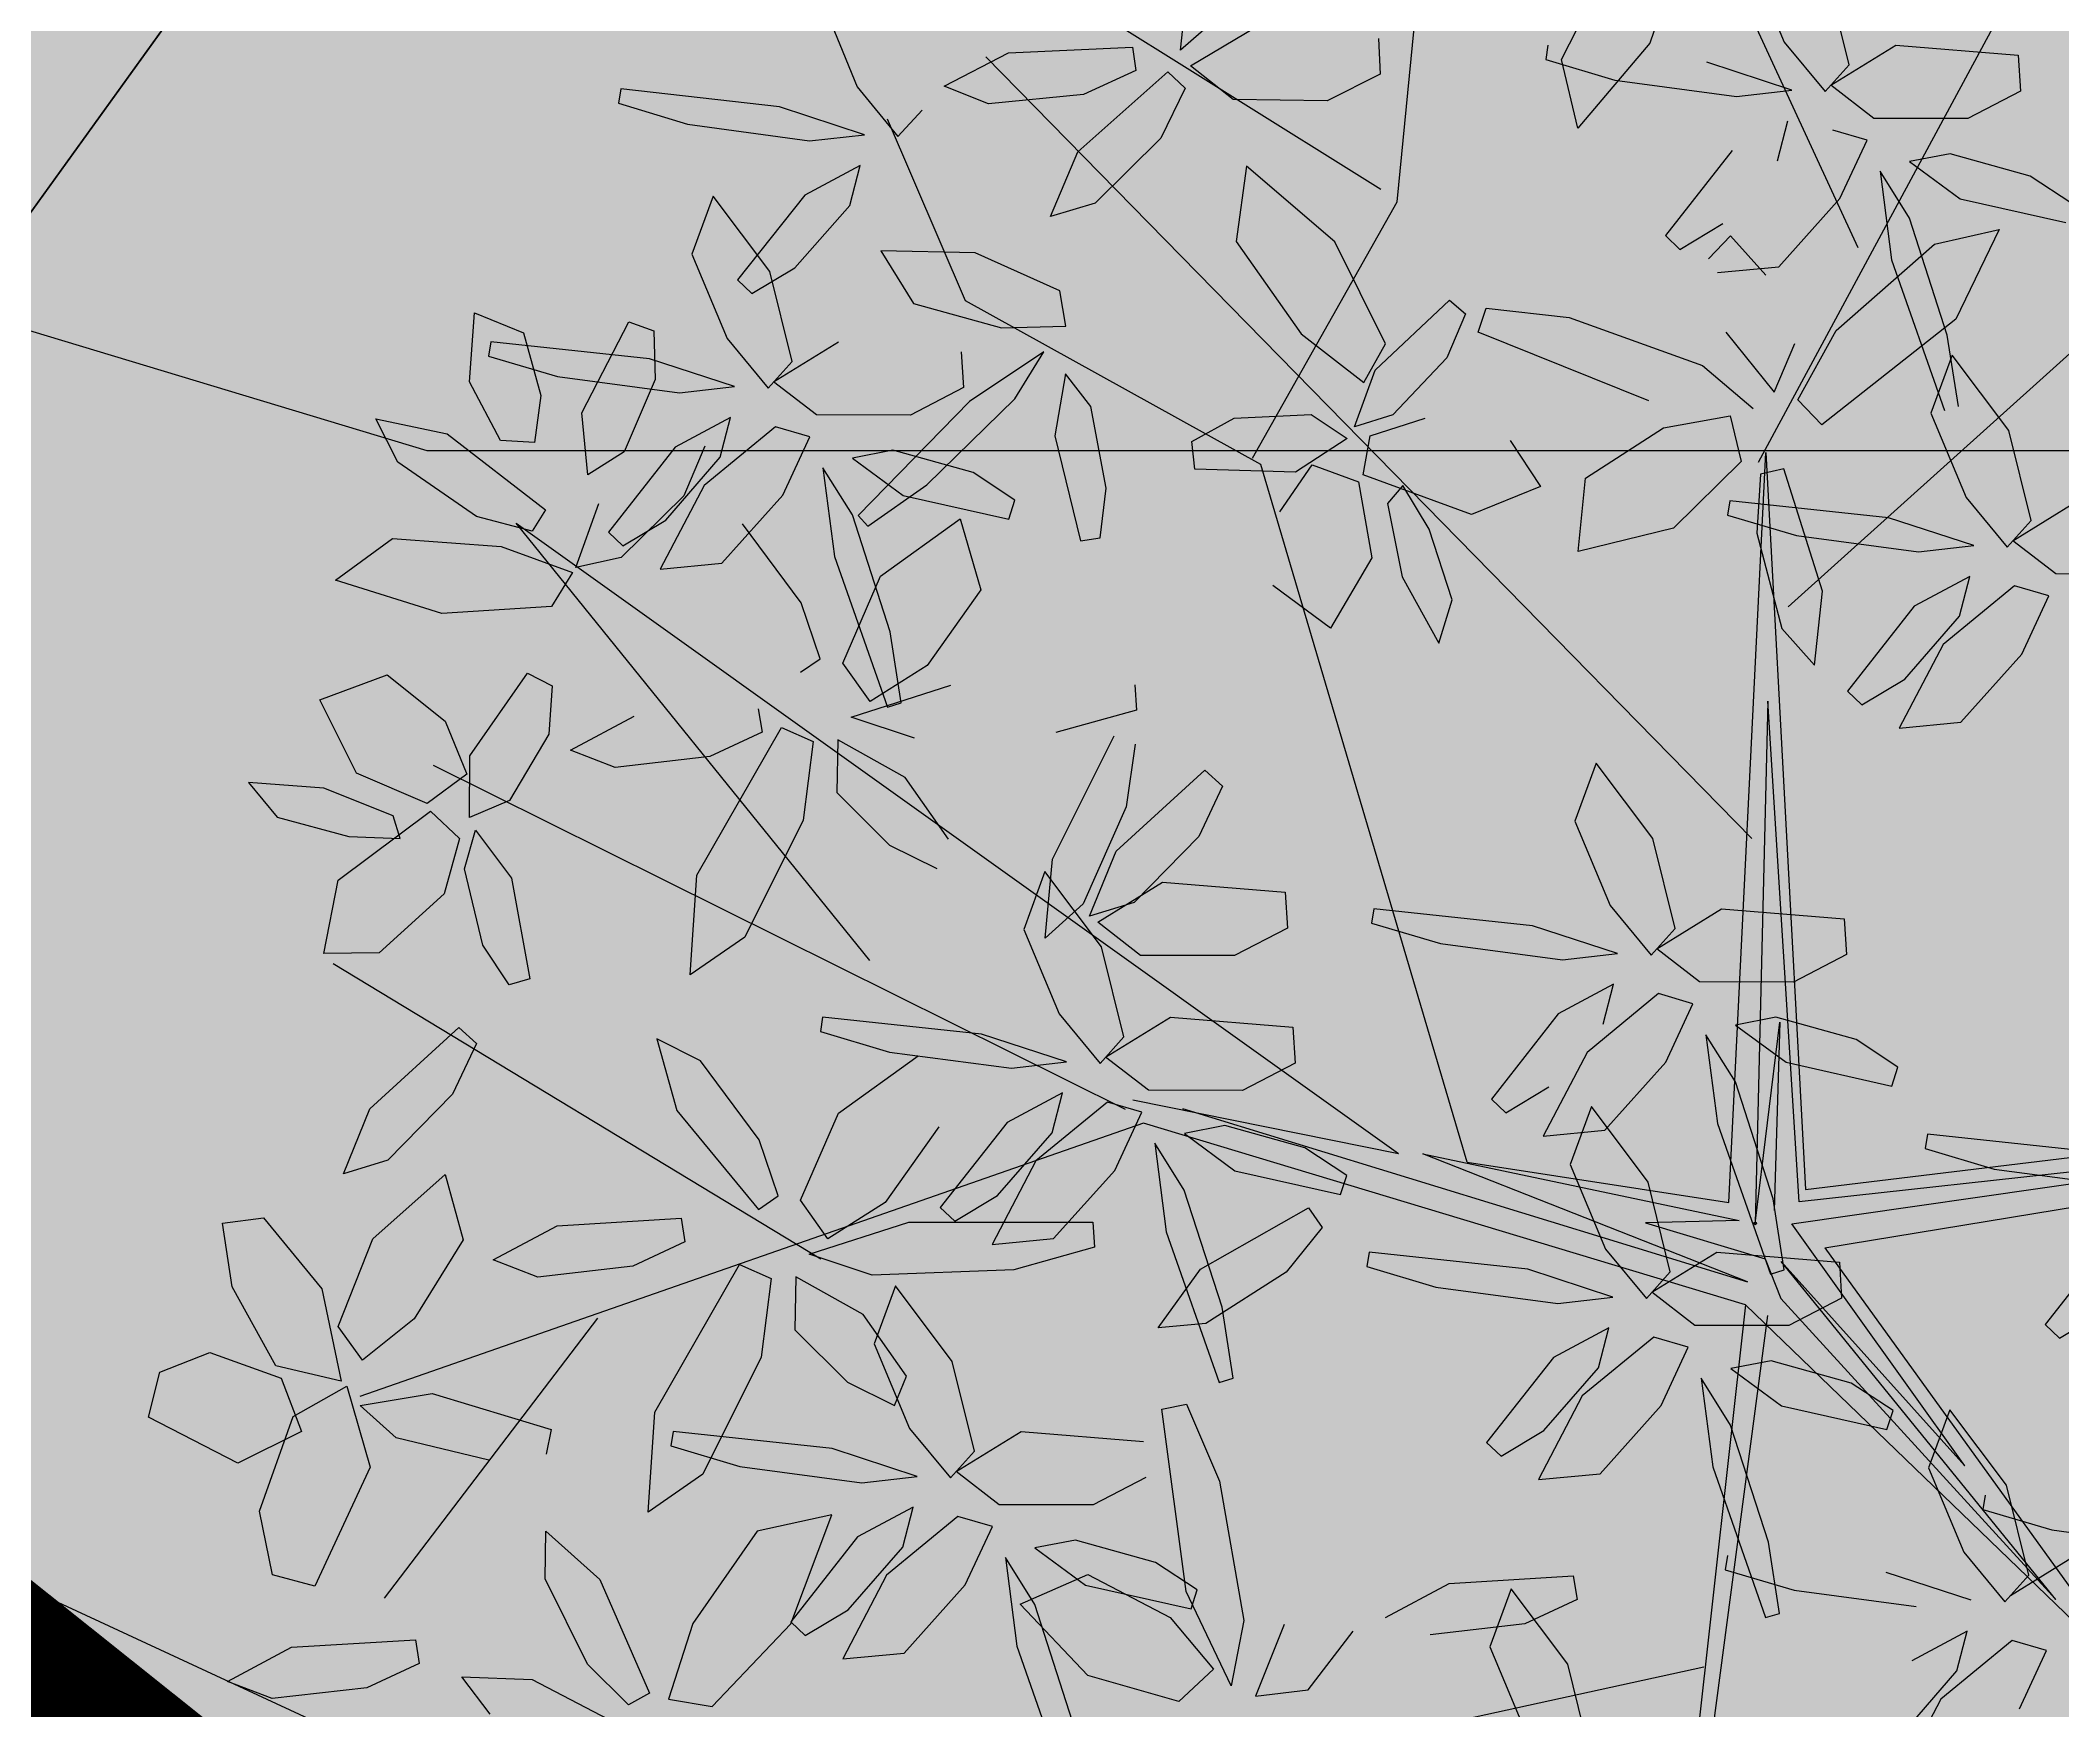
# Model space of a CAD drawing. Header units: inches. Extents: x 218980 to 233865, y 587194 to 599270.
# Drawn here: x 219029.03 to 219035.22, y 587366.59 to 587371.7 of the extents above; entities that cross this region are included whole.
import ezdxf

# ---------------------------------------------------------------- set-up
doc = ezdxf.new("R2010")
doc.units = ezdxf.units.IN
doc.header["$MEASUREMENT"] = 0
doc.linetypes.add('01', pattern=[0])
doc.layers.get('0').update_dxf_attribs({"lineweight": 0})
for name, color, linetype, lineweight in [('Major Contour', 250, 'Continuous', 0), ('Minor Contour', 250, 'Continuous', 0), ('Planning Boundary', 222, '01', 0), ('Proposed Services', 11, '01', 0), ('Proposed Urban Design', 250, 'Continuous', 0)]:
    doc.layers.add(name, color=color, linetype=linetype, lineweight=lineweight)
doc.layers.add('Open Space Within Settlement Active', color=7, linetype='01', lineweight=0, true_color=0xb1d336)
doc.layers.add('Open Space Within Settlement Passive', color=7, linetype='01', lineweight=0, true_color=0xcbe279)
doc.styles.get("Standard").update_dxf_attribs({"font": 'arial.ttf'})

# ---------------------------------------------------------------- blocks, each defined once
blk = doc.blocks.new('tree2')
at = {"color": 44}
for p, q in [((325197.7896, 3048395.9247), (325197.157, 3048397.2958)), ((325196.3759, 3048396.0655), (325196.4914, 3048397.2412)), ((325197.4844, 3048395.2679), (325198.5214, 3048397.1925)), ((325196.3265, 3048396.1031), (325195.2963, 3048396.7475)), ((325197.5754, 3048394.8242), (325199.687, 3048396.7258)), ((325197.4634, 3048394.1139), (325195.1158, 3048396.5105)), ((325195.0532, 3048395.7627), (325194.8141, 3048396.3192)), ((325195.9332, 3048395.2795), (325196.3759, 3048396.0655)), ((325195.9579, 3048395.2607), (325195.0532, 3048395.7627)), ((325196.5911, 3048393.1216), (325195.9579, 3048395.2607)), ((325197.393, 3048392.9975), (325197.5069, 3048395.2976)), ((325197.5069, 3048395.2976), (325197.6286, 3048393.0376)), ((325193.6755, 3048395.0805), (325196.3806, 3048393.1483)), ((325194.7601, 3048393.7395), (325193.6755, 3048395.0805)), ((325197.5124, 3048394.5345), (325197.4738, 3048392.934)), ((325197.6089, 3048392.9998), (325197.5124, 3048394.5345)), ((325195.5435, 3048393.2831), (325193.4217, 3048394.3377)), ((325194.6093, 3048392.8247), (325193.1144, 3048393.7294)), ((325197.4738, 3048392.934), (325197.5497, 3048393.5508)), ((325197.5497, 3048393.5508), (325197.532, 3048392.9733)), ((325195.566, 3048393.3127), (325196.3806, 3048393.1483)), ((325195.7183, 3048393.2863), (325197.4506, 3048392.7547)), ((325197.6286, 3048393.0376), (325199.5519, 3048393.2718)), ((325195.5982, 3048393.241), (325193.1963, 3048392.4034)), ((325197.4447, 3048392.6847), (325195.5982, 3048393.241)), ((325197.5858, 3048392.9323), (325199.5429, 3048393.2131)), ((325199.5429, 3048393.2131), (325197.6089, 3048392.9998)), ((325196.4555, 3048393.147), (325197.4252, 3048392.9427)), ((325197.4506, 3048392.7547), (325196.4555, 3048393.147)), ((325197.6873, 3048392.8592), (325199.5967, 3048393.1727)), ((325196.5911, 3048393.1216), (325197.393, 3048392.9975)), ((325197.4252, 3048392.9427), (325197.1381, 3048392.9361)), ((325197.1381, 3048392.9361), (325197.5045, 3048392.8256)), ((325198.1165, 3048392.1907), (325197.5858, 3048392.9323)), ((325197.6873, 3048392.8592), (325198.6503, 3048391.525)), ((325197.5045, 3048392.8256), (325197.5523, 3048392.7041)), ((325198.3955, 3048391.7812), (325197.5532, 3048392.8168)), ((325197.5532, 3048392.8168), (325198.1165, 3048392.1907)), ((325197.5523, 3048392.7041), (325198.3955, 3048391.7812)), ((325193.9249, 3048392.643), (325193.2711, 3048391.7848)), ((325197.4447, 3048392.6847), (325197.2803, 3048391.2113)), ((325197.512, 3048392.6512), (325197.3225, 3048391.221)), ((325197.4447, 3048392.6847), (325198.6256, 3048391.5438)), ((325197.3163, 3048391.5736), (325193.7676, 3048390.7982))]:
    blk.add_line(p, q, dxfattribs=at)
at = {"color": 60}
for p, q in [((325197.2608, 3048396.8707), (325197.1508, 3048396.5524)), ((325196.8799, 3048396.5023), (325197.0318, 3048396.799)), ((325197.455, 3048396.8145), (325197.5631, 3048396.5556)), ((325195.7123, 3048396.5302), (325195.7385, 3048396.772)), ((325197.7621, 3048396.4854), (325197.6937, 3048396.7609)), ((325194.6144, 3048396.6777), (325194.7212, 3048396.4182)), ((325195.8305, 3048396.634), (325195.7123, 3048396.5302)), ((325195.743, 3048396.4829), (325195.9437, 3048396.6027)), ((325195.1844, 3048396.5226), (325195.5648, 3048396.5403)), ((325195.5648, 3048396.5403), (325195.5752, 3048396.4679)), ((325196.3188, 3048396.5666), (325196.3242, 3048396.4569)), ((325196.8385, 3048396.5459), (325196.8317, 3048396.5018)), ((325197.1508, 3048396.5524), (325196.9297, 3048396.2911)), ((325197.5631, 3048396.5556), (325197.6888, 3048396.4037)), ((325197.7057, 3048396.4233), (325197.9046, 3048396.5458)), ((325197.9046, 3048396.5458), (325198.2803, 3048396.5149)), ((325194.9872, 3048396.4205), (325195.1844, 3048396.5226)), ((325195.8732, 3048396.3794), (325195.743, 3048396.4829)), ((325196.8317, 3048396.5018), (325197.0432, 3048396.4389)), ((325196.9297, 3048396.2911), (325196.8799, 3048396.5023)), ((325197.5859, 3048396.4083), (325197.3253, 3048396.4936)), ((325197.6888, 3048396.4037), (325197.7621, 3048396.4854)), ((325198.2803, 3048396.5149), (325198.2872, 3048396.4052)), ((325194.7212, 3048396.4182), (325194.8461, 3048396.2657)), ((325195.1233, 3048396.3661), (325194.9872, 3048396.4205)), ((325195.3974, 3048396.2195), (325195.6731, 3048396.4642)), ((325195.5752, 3048396.4679), (325195.4144, 3048396.3952)), ((325195.6731, 3048396.4642), (325195.7268, 3048396.4146)), ((325196.3242, 3048396.4569), (325196.1613, 3048396.375)), ((325197.0432, 3048396.4389), (325197.4171, 3048396.3891)), ((325197.8373, 3048396.3215), (325197.7057, 3048396.4233)), ((325193.9965, 3048396.4123), (325193.9895, 3048396.3682)), ((325193.9895, 3048396.3682), (325194.2006, 3048396.3042)), ((325194.483, 3048396.3574), (325193.9965, 3048396.4123)), ((325194.7432, 3048396.2708), (325194.483, 3048396.3574)), ((325195.4144, 3048396.3952), (325195.1233, 3048396.3661)), ((325195.7268, 3048396.4146), (325195.6516, 3048396.2608)), ((325196.1613, 3048396.375), (325195.8732, 3048396.3794)), ((325197.4171, 3048396.3891), (325197.5859, 3048396.4083)), ((325198.2872, 3048396.4052), (325198.1254, 3048396.3211)), ((325194.2006, 3048396.3042), (325194.5743, 3048396.2524)), ((325194.8461, 3048396.2657), (325194.9198, 3048396.347)), ((325197.542, 3048396.1916), (325197.5736, 3048396.3141)), ((325198.1254, 3048396.3211), (325197.8373, 3048396.3215)), ((325194.5743, 3048396.2524), (325194.7432, 3048396.2708)), ((325195.6516, 3048396.2608), (325195.4506, 3048396.0615)), ((325197.8167, 3048396.2545), (325197.7115, 3048396.2855)), ((325197.7337, 3048396.0757), (325197.8167, 3048396.2545)), ((325194.7304, 3048396.1766), (325194.5601, 3048396.0865)), ((325194.6981, 3048396.0543), (325194.7304, 3048396.1766)), ((325195.3135, 3048396.0209), (325195.3974, 3048396.2195)), ((325195.9147, 3048396.1755), (325195.8832, 3048395.9438)), ((325196.1856, 3048395.9434), (325195.9147, 3048396.1755)), ((325197.4038, 3048396.2231), (325197.199, 3048395.962)), ((325198.0714, 3048396.2132), (325197.9473, 3048396.1891)), ((325197.9473, 3048396.1891), (325198.1025, 3048396.0749)), ((325198.317, 3048396.1448), (325198.0714, 3048396.2132)), ((325197.8569, 3048396.1596), (325197.8921, 3048395.8877)), ((325197.9469, 3048396.0155), (325197.8569, 3048396.1596)), ((325198.445, 3048396.0604), (325198.317, 3048396.1448)), ((325194.2793, 3048396.0833), (325194.2143, 3048395.9054)), ((325194.453, 3048395.8518), (325194.2793, 3048396.0833)), ((325194.5601, 3048396.0865), (325194.3539, 3048395.8266)), ((325194.5297, 3048395.8629), (325194.6981, 3048396.0543)), ((325195.4506, 3048396.0615), (325195.3135, 3048396.0209)), ((325197.5466, 3048395.8667), (325197.7337, 3048396.0757)), ((325198.1025, 3048396.0749), (325198.4262, 3048396.0023)), ((325197.2434, 3048395.9201), (325197.3746, 3048395.9993)), ((325198.0628, 3048395.6565), (325197.9469, 3048396.0155)), ((325195.8832, 3048395.9438), (325196.0822, 3048395.6611)), ((325196.3409, 3048395.63), (325196.1856, 3048395.9434)), ((325197.199, 3048395.962), (325197.2434, 3048395.9201)), ((325197.3987, 3048395.9613), (325197.3312, 3048395.8911)), ((325197.5063, 3048395.8407), (325197.3987, 3048395.9613)), ((325197.7226, 3048395.6708), (325198.0231, 3048395.9363)), ((325198.0231, 3048395.9363), (325198.2219, 3048395.9813)), ((325198.2219, 3048395.9813), (325198.0886, 3048395.7056)), ((325194.2143, 3048395.9054), (325194.3224, 3048395.6465)), ((325194.3981, 3048395.7844), (325194.5297, 3048395.8629)), ((325194.7937, 3048395.9153), (325194.8934, 3048395.7543)), ((325195.083, 3048395.9089), (325194.7937, 3048395.9153)), ((325195.3418, 3048395.7924), (325195.083, 3048395.9089)), ((325197.358, 3048395.8488), (325197.5466, 3048395.8667)), ((325197.8921, 3048395.8877), (325198.0543, 3048395.4257)), ((325194.3539, 3048395.8266), (325194.3981, 3048395.7844)), ((325194.5213, 3048395.5764), (325194.453, 3048395.8518)), ((325194.8934, 3048395.7543), (325195.1637, 3048395.6794)), ((325195.3608, 3048395.6843), (325195.3418, 3048395.7924)), ((325196.3085, 3048395.5494), (325196.5367, 3048395.7644)), ((325196.5367, 3048395.7644), (325196.5861, 3048395.7219)), ((325196.6249, 3048395.6659), (325196.6488, 3048395.7394)), ((325196.6488, 3048395.7394), (325196.9041, 3048395.7109)), ((325193.5328, 3048395.5142), (325193.548, 3048395.7251)), ((325193.548, 3048395.7251), (325193.6983, 3048395.6643)), ((325193.8771, 3048395.4186), (325194.0211, 3048395.6979)), ((325194.0211, 3048395.6979), (325194.0976, 3048395.6702)), ((325195.1637, 3048395.6794), (325195.3608, 3048395.6843)), ((325196.5861, 3048395.7219), (325196.5282, 3048395.5877)), ((325196.9041, 3048395.7109), (325197.3127, 3048395.5644)), ((325198.0886, 3048395.7056), (325197.6783, 3048395.3823)), ((325193.5977, 3048395.6368), (325193.5909, 3048395.5927)), ((325194.0846, 3048395.5845), (325193.5977, 3048395.6368)), ((325193.6983, 3048395.6643), (325193.7515, 3048395.4724)), ((325194.0976, 3048395.6702), (325194.1016, 3048395.5206)), ((325194.3224, 3048395.6465), (325194.4481, 3048395.4947)), ((325194.4649, 3048395.5142), (325194.6639, 3048395.6367)), ((325196.0822, 3048395.6611), (325196.274, 3048395.512)), ((325196.274, 3048395.512), (325196.3409, 3048395.63)), ((325197.1483, 3048395.4554), (325196.6249, 3048395.6659)), ((325197.3842, 3048395.6663), (325197.5323, 3048395.4818)), ((325197.5323, 3048395.4818), (325197.5952, 3048395.6311)), ((325197.6049, 3048395.4584), (325197.7226, 3048395.6708)), ((325198.097, 3048395.4385), (325198.0628, 3048395.6565)), ((325193.5909, 3048395.5927), (325193.8025, 3048395.5298)), ((325194.3452, 3048395.4992), (325194.0846, 3048395.5845)), ((325194.4481, 3048395.4947), (325194.5213, 3048395.5764)), ((325195.0395, 3048395.6058), (325195.0464, 3048395.4962)), ((325195.2936, 3048395.6063), (325195.0655, 3048395.454)), ((325195.2044, 3048395.4616), (325195.2936, 3048395.6063)), ((325196.2452, 3048395.3762), (325196.3085, 3048395.5494)), ((325196.5282, 3048395.5877), (325196.3628, 3048395.4128)), ((325197.3127, 3048395.5644), (325197.4682, 3048395.4325)), ((325198.0778, 3048395.5958), (325198.0128, 3048395.4179)), ((325198.2515, 3048395.3643), (325198.0778, 3048395.5958)), ((325193.6275, 3048395.3338), (325193.5328, 3048395.5142)), ((325193.8025, 3048395.5298), (325194.1763, 3048395.48)), ((325194.1016, 3048395.5206), (325194.007, 3048395.2994)), ((325194.1763, 3048395.48), (325194.3452, 3048395.4992)), ((325194.5966, 3048395.4124), (325194.4649, 3048395.5142)), ((325195.0464, 3048395.4962), (325194.8847, 3048395.412)), ((325195.3601, 3048395.5383), (325195.3267, 3048395.3486)), ((325195.4368, 3048395.4378), (325195.3601, 3048395.5383)), ((325193.7515, 3048395.4724), (325193.732, 3048395.328)), ((325195.0655, 3048395.454), (325194.7235, 3048395.1036)), ((325194.9342, 3048395.1985), (325195.2044, 3048395.4616)), ((325195.4846, 3048395.1874), (325195.4368, 3048395.4378)), ((325197.6783, 3048395.3823), (325197.6049, 3048395.4584)), ((325193.2457, 3048395.4002), (325193.4644, 3048395.3546)), ((325193.3125, 3048395.2673), (325193.2457, 3048395.4002)), ((325193.895, 3048395.2288), (325193.8771, 3048395.4186)), ((325194.3329, 3048395.405), (325194.163, 3048395.314)), ((325194.4707, 3048395.3764), (325194.2515, 3048395.1961)), ((325194.3013, 3048395.2825), (325194.3329, 3048395.405)), ((325194.576, 3048395.3454), (325194.4707, 3048395.3764)), ((325194.8847, 3048395.412), (325194.5966, 3048395.4124)), ((325195.7467, 3048395.3313), (325195.8764, 3048395.403)), ((325195.8764, 3048395.403), (325196.1124, 3048395.414)), ((325196.1124, 3048395.414), (325196.2234, 3048395.34)), ((325196.3628, 3048395.4128), (325196.2452, 3048395.3762)), ((325196.2938, 3048395.3488), (325196.4617, 3048395.4021)), ((325196.9541, 3048395.2188), (325197.1933, 3048395.373)), ((325197.1933, 3048395.373), (325197.3971, 3048395.4101)), ((325197.3971, 3048395.4101), (325197.4309, 3048395.2693)), ((325198.0128, 3048395.4179), (325198.121, 3048395.1591)), ((325198.3199, 3048395.0889), (325198.2515, 3048395.3643)), ((325193.4644, 3048395.3546), (325193.7656, 3048395.1212)), ((325193.732, 3048395.328), (325193.6275, 3048395.3338)), ((325194.163, 3048395.314), (325193.9582, 3048395.0529)), ((325194.2542, 3048395.3162), (325194.1893, 3048395.1644)), ((325194.493, 3048395.1666), (325194.576, 3048395.3454)), ((325194.8307, 3048395.3041), (325194.7065, 3048395.28)), ((325195.0763, 3048395.2357), (325194.8307, 3048395.3041)), ((325195.3267, 3048395.3486), (325195.4053, 3048395.0262)), ((325195.7559, 3048395.2464), (325195.7467, 3048395.3313)), ((325196.2234, 3048395.34), (325196.0644, 3048395.2369)), ((325196.2722, 3048395.2286), (325196.2938, 3048395.3488)), ((325196.7226, 3048395.3343), (325196.816, 3048395.1935)), ((325193.5535, 3048395.1014), (325193.3125, 3048395.2673)), ((325194.007, 3048395.2994), (325193.895, 3048395.2288)), ((325194.1339, 3048395.0902), (325194.3013, 3048395.2825)), ((325194.6161, 3048395.2505), (325194.6513, 3048394.9786)), ((325194.7062, 3048395.1064), (325194.6161, 3048395.2505)), ((325194.7065, 3048395.28), (325194.8617, 3048395.1658)), ((325196.0644, 3048395.2369), (325195.7559, 3048395.2464)), ((325196.0168, 3048395.1157), (325196.116, 3048395.2598)), ((325196.116, 3048395.2598), (325196.2578, 3048395.2075)), ((325197.4309, 3048395.2693), (325197.2238, 3048395.0652)), ((325197.5616, 3048395.2469), (325197.4901, 3048395.2313)), ((325197.6806, 3048394.8726), (325197.5616, 3048395.2469)), ((325194.2515, 3048395.1961), (325194.1173, 3048394.9397)), ((325194.754, 3048395.071), (325194.9342, 3048395.1985)), ((325195.2042, 3048395.1513), (325195.0763, 3048395.2357)), ((325195.4657, 3048395.0353), (325195.4846, 3048395.1874)), ((325196.2578, 3048395.2075), (325196.2989, 3048394.9747)), ((325196.6046, 3048395.1074), (325196.2722, 3048395.2286)), ((325196.3933, 3048395.1962), (325196.3468, 3048395.1408)), ((325196.4745, 3048395.0617), (325196.3933, 3048395.1962)), ((325196.816, 3048395.1935), (325196.6046, 3048395.1074)), ((325196.9315, 3048394.9934), (325196.9541, 3048395.2188)), ((325197.4901, 3048395.2313), (325197.4794, 3048395.05)), ((325193.7656, 3048395.1212), (325193.7247, 3048395.0557)), ((325193.8588, 3048394.9443), (325193.929, 3048395.1414)), ((325194.1893, 3048395.1644), (325193.9977, 3048394.9755)), ((325194.3058, 3048394.9576), (325194.493, 3048395.1666)), ((325194.8617, 3048395.1658), (325195.1855, 3048395.0932)), ((325195.1855, 3048395.0932), (325195.2042, 3048395.1513)), ((325196.3468, 3048395.1408), (325196.3919, 3048394.9161)), ((325197.3963, 3048395.1493), (325197.3895, 3048395.1052)), ((325197.8831, 3048395.097), (325197.3963, 3048395.1493)), ((325198.121, 3048395.1591), (325198.2467, 3048395.0072)), ((325198.2635, 3048395.0267), (325198.4625, 3048395.1492)), ((325193.7247, 3048395.0557), (325193.5535, 3048395.1014)), ((325194.0026, 3048395.011), (325194.1339, 3048395.0902)), ((325194.5495, 3048394.8367), (325194.3696, 3048395.079)), ((325194.822, 3048394.7474), (325194.7062, 3048395.1064)), ((325194.7235, 3048395.1036), (325194.754, 3048395.071)), ((325194.7923, 3048394.9181), (325195.0367, 3048395.0939)), ((325195.0367, 3048395.0939), (325195.0999, 3048394.8764)), ((325196.5449, 3048394.8452), (325196.4745, 3048395.0617)), ((325197.2238, 3048395.0652), (325196.9315, 3048394.9934)), ((325197.3895, 3048395.1052), (325197.601, 3048395.0423)), ((325198.1438, 3048395.0118), (325197.8831, 3048395.097)), ((325198.2467, 3048395.0072), (325198.3199, 3048395.0889)), ((325193.1213, 3048394.9063), (325193.2968, 3048395.0339)), ((325193.2968, 3048395.0339), (325193.6292, 3048395.0087)), ((325193.6292, 3048395.0087), (325193.848, 3048394.9291)), ((325193.9582, 3048395.0529), (325194.0026, 3048395.011)), ((325195.4053, 3048395.0262), (325195.4657, 3048395.0353)), ((325197.4794, 3048395.05), (325197.5559, 3048394.758)), ((325197.601, 3048395.0423), (325197.9749, 3048394.9925)), ((325197.9749, 3048394.9925), (325198.1438, 3048395.0118)), ((325198.3951, 3048394.9249), (325198.2635, 3048395.0267)), ((325193.9977, 3048394.9755), (325193.8588, 3048394.9443)), ((325194.1173, 3048394.9397), (325194.3058, 3048394.9576)), ((325194.6513, 3048394.9786), (325194.8135, 3048394.5166)), ((325196.2989, 3048394.9747), (325196.1724, 3048394.7583)), ((325193.4479, 3048394.8036), (325193.1213, 3048394.9063)), ((325193.848, 3048394.9291), (325193.7839, 3048394.8253)), ((325194.6765, 3048394.6514), (325194.7923, 3048394.9181)), ((325195.0999, 3048394.8764), (325194.9356, 3048394.644)), ((325196.1724, 3048394.7583), (325195.9947, 3048394.8891)), ((325196.3919, 3048394.9161), (325196.5042, 3048394.7132)), ((325197.6554, 3048394.6456), (325197.6806, 3048394.8726)), ((325198.1315, 3048394.9175), (325197.9616, 3048394.8265)), ((325198.2693, 3048394.8889), (325198.05, 3048394.7087)), ((325198.0998, 3048394.795), (325198.1315, 3048394.9175)), ((325198.3746, 3048394.8579), (325198.2693, 3048394.8889)), ((325198.6833, 3048394.9245), (325198.3951, 3048394.9249)), ((325193.7839, 3048394.8253), (325193.4479, 3048394.8036)), ((325194.6073, 3048394.6646), (325194.5495, 3048394.8367)), ((325196.5042, 3048394.7132), (325196.5449, 3048394.8452)), ((325198.2915, 3048394.6791), (325198.3746, 3048394.8579)), ((325194.8563, 3048394.5294), (325194.822, 3048394.7474)), ((325197.5559, 3048394.758), (325197.6554, 3048394.6456)), ((325197.9324, 3048394.6027), (325198.0998, 3048394.795)), ((325194.5469, 3048394.6234), (325194.6073, 3048394.6646)), ((325194.7604, 3048394.5335), (325194.6765, 3048394.6514)), ((325194.9356, 3048394.644), (325194.7604, 3048394.5335)), ((325198.1044, 3048394.4701), (325198.2915, 3048394.6791)), ((325193.0737, 3048394.5385), (325193.2803, 3048394.6158)), ((325193.2803, 3048394.6158), (325193.4579, 3048394.4734)), ((325193.5335, 3048394.3673), (325193.71, 3048394.6205)), ((325193.71, 3048394.6205), (325193.7862, 3048394.5817)), ((325193.7862, 3048394.5817), (325193.7753, 3048394.4339)), ((325194.7028, 3048394.4861), (325195.0081, 3048394.5844)), ((325195.5722, 3048394.5845), (325195.5775, 3048394.5074)), ((325193.1857, 3048394.3143), (325193.0737, 3048394.5385)), ((325194.4178, 3048394.5119), (325194.4292, 3048394.4397)), ((325194.8135, 3048394.5166), (325194.8563, 3048394.5294)), ((325195.5775, 3048394.5074), (325195.3301, 3048394.4385)), ((325193.4579, 3048394.4734), (325193.5244, 3048394.3116)), ((325193.8419, 3048394.3842), (325194.0377, 3048394.489)), ((325194.2293, 3048394.0011), (325194.4891, 3048394.4542)), ((325194.4292, 3048394.4397), (325194.2694, 3048394.3648)), ((325194.4891, 3048394.4542), (325194.5857, 3048394.4111)), ((325194.8963, 3048394.4219), (325194.7028, 3048394.4861)), ((325193.7753, 3048394.4339), (325193.6555, 3048394.2303)), ((325193.9788, 3048394.3316), (325193.8419, 3048394.3842)), ((325194.5857, 3048394.4111), (325194.5558, 3048394.17)), ((325194.6618, 3048394.4164), (325194.6591, 3048394.2545)), ((325194.868, 3048394.3006), (325194.6618, 3048394.4164)), ((325195.3199, 3048394.0501), (325195.5088, 3048394.4286)), ((325195.5729, 3048394.4029), (325195.5457, 3048394.2107)), ((325193.4031, 3048394.2215), (325193.1857, 3048394.3143)), ((325193.5244, 3048394.3116), (325193.4031, 3048394.2215)), ((325193.5328, 3048394.1778), (325193.5335, 3048394.3673)), ((325194.2694, 3048394.3648), (325193.9788, 3048394.3316)), ((325195.5148, 3048394.075), (325195.787, 3048394.3236)), ((325195.787, 3048394.3236), (325195.8414, 3048394.2747)), ((325196.9862, 3048394.3452), (325196.9212, 3048394.1673)), ((325197.1599, 3048394.1137), (325196.9862, 3048394.3452)), ((325192.8545, 3048394.2853), (325192.9428, 3048394.1791)), ((325193.0858, 3048394.2684), (325192.8545, 3048394.2853)), ((325193.2986, 3048394.1833), (325193.0858, 3048394.2684)), ((325194.6591, 3048394.2545), (325194.8199, 3048394.0932)), ((325195.0011, 3048394.1118), (325194.868, 3048394.3006)), ((325195.8414, 3048394.2747), (325195.7684, 3048394.1199)), ((325193.1297, 3048393.9857), (325193.4129, 3048394.1978)), ((325193.4129, 3048394.1978), (325193.5017, 3048394.114)), ((325193.6555, 3048394.2303), (325193.5328, 3048394.1778)), ((325195.5457, 3048394.2107), (325195.4138, 3048393.9134)), ((325192.9428, 3048394.1791), (325193.1625, 3048394.1197)), ((325193.3196, 3048394.1141), (325193.2986, 3048394.1833)), ((325193.5176, 3048394.0213), (325193.5512, 3048394.1398)), ((325193.5512, 3048394.1398), (325193.6616, 3048393.9921)), ((325194.5558, 3048394.17), (325194.3762, 3048393.8115)), ((325196.9212, 3048394.1673), (325197.0293, 3048393.9084)), ((325193.1625, 3048394.1197), (325193.3196, 3048394.1141)), ((325193.5017, 3048394.114), (325193.4546, 3048393.9443)), ((325194.8199, 3048394.0932), (325194.9647, 3048394.0215)), ((325195.4336, 3048393.8753), (325195.5148, 3048394.075)), ((325195.7684, 3048394.1199), (325195.5702, 3048393.9178)), ((325193.5737, 3048393.7872), (325193.5176, 3048394.0213)), ((325195.2966, 3048394.0127), (325195.2317, 3048393.8348)), ((325195.4704, 3048393.7813), (325195.2966, 3048394.0127)), ((325195.2971, 3048393.8079), (325195.3199, 3048394.0501)), ((325193.0862, 3048393.7617), (325193.1297, 3048393.9857)), ((325193.4546, 3048393.9443), (325193.2553, 3048393.7629)), ((325193.6616, 3048393.9921), (325193.717, 3048393.6834)), ((325194.2086, 3048393.6956), (325194.2293, 3048394.0011)), ((325195.4583, 3048393.8574), (325195.6573, 3048393.9799)), ((325195.6573, 3048393.9799), (325196.0329, 3048393.949)), ((325196.0329, 3048393.949), (325196.0398, 3048393.8394)), ((325195.4138, 3048393.9134), (325195.2971, 3048393.8079)), ((325195.5702, 3048393.9178), (325195.4336, 3048393.8753)), ((325196.3047, 3048393.8987), (325196.2979, 3048393.8546)), ((325196.7915, 3048393.8464), (325196.3047, 3048393.8987)), ((325195.2317, 3048393.8348), (325195.3398, 3048393.576)), ((325195.59, 3048393.7556), (325195.4583, 3048393.8574)), ((325196.0398, 3048393.8394), (325195.8781, 3048393.7552)), ((325196.2979, 3048393.8546), (325196.5094, 3048393.7917)), ((325193.2553, 3048393.7629), (325193.0862, 3048393.7617)), ((325193.6544, 3048393.6654), (325193.5737, 3048393.7872)), ((325194.3762, 3048393.8115), (325194.2086, 3048393.6956)), ((325195.5387, 3048393.5058), (325195.4704, 3048393.7813)), ((325195.8781, 3048393.7552), (325195.59, 3048393.7556)), ((325196.5094, 3048393.7917), (325196.8833, 3048393.7419)), ((325193.717, 3048393.6834), (325193.6544, 3048393.6654)), ((325195.3398, 3048393.576), (325195.4655, 3048393.4241)), ((325193.2272, 3048393.2855), (325193.4994, 3048393.534)), ((325193.4994, 3048393.534), (325193.5538, 3048393.4851)), ((325194.6151, 3048393.5663), (325194.6083, 3048393.5221)), ((325194.6083, 3048393.5221), (325194.8199, 3048393.4593)), ((325195.102, 3048393.5139), (325194.6151, 3048393.5663)), ((325195.3626, 3048393.4287), (325195.102, 3048393.5139)), ((325195.4823, 3048393.4436), (325195.6813, 3048393.5662)), ((325195.6813, 3048393.5662), (325196.0569, 3048393.5352)), ((325193.5538, 3048393.4851), (325193.4808, 3048393.3303)), ((325194.1064, 3048393.4997), (325194.1678, 3048393.2798)), ((325194.2407, 3048393.4326), (325194.1064, 3048393.4997)), ((325194.6634, 3048393.2717), (325194.9078, 3048393.4475)), ((325194.8199, 3048393.4593), (325195.1937, 3048393.4094)), ((325195.4655, 3048393.4241), (325195.5387, 3048393.5058)), ((325194.4206, 3048393.1903), (325194.2407, 3048393.4326)), ((325195.1937, 3048393.4094), (325195.3626, 3048393.4287)), ((325195.614, 3048393.3419), (325195.4823, 3048393.4436)), ((325193.4808, 3048393.3303), (325193.2826, 3048393.1282)), ((325195.3503, 3048393.3344), (325195.1804, 3048393.2435)), ((325195.3187, 3048393.212), (325195.3503, 3048393.3344)), ((325195.9021, 3048393.3415), (325195.614, 3048393.3419)), ((325194.1678, 3048393.2798), (325194.418, 3048392.9769)), ((325194.5476, 3048393.005), (325194.6634, 3048393.2717)), ((325195.4881, 3048393.3058), (325195.2689, 3048393.1256)), ((325195.5934, 3048393.2748), (325195.4881, 3048393.3058)), ((325195.5104, 3048393.096), (325195.5934, 3048393.2748)), ((325194.971, 3048393.2299), (325194.8067, 3048392.9975)), ((325195.1804, 3048393.2435), (325194.9756, 3048392.9824)), ((325195.1513, 3048393.0197), (325195.3187, 3048393.212)), ((325195.8481, 3048393.2336), (325195.7239, 3048393.2094)), ((325194.4784, 3048393.0181), (325194.4206, 3048393.1903)), ((325195.7236, 3048393.0359), (325195.6335, 3048393.18)), ((325195.2689, 3048393.1256), (325195.1347, 3048392.8692)), ((325195.3232, 3048392.8871), (325195.5104, 3048393.096)), ((325194.418, 3048392.9769), (325194.4784, 3048393.0181)), ((325195.02, 3048392.9405), (325195.1513, 3048393.0197)), ((325193.8009, 3048392.9265), (325194.1811, 3048392.9495)), ((325194.1811, 3048392.9495), (325194.1924, 3048392.8772)), ((325194.6315, 3048392.887), (325194.5476, 3048393.005)), ((325194.8067, 3048392.9975), (325194.6315, 3048392.887)), ((325194.9756, 3048392.9824), (325195.02, 3048392.9405)), ((325193.6051, 3048392.8218), (325193.8009, 3048392.9265)), ((325194.5739, 3048392.8396), (325194.8792, 3048392.9379)), ((325194.8792, 3048392.9379), (325195.4433, 3048392.9381)), ((325195.4433, 3048392.9381), (325195.4486, 3048392.861)), ((325194.1924, 3048392.8772), (325194.0327, 3048392.8024)), ((325194.7674, 3048392.7754), (325194.5739, 3048392.8396)), ((325195.1347, 3048392.8692), (325195.3232, 3048392.8871)), ((325195.4486, 3048392.861), (325195.2012, 3048392.792)), ((325194.0327, 3048392.8024), (325193.742, 3048392.7692)), ((325194.1004, 3048392.3547), (325194.3603, 3048392.8078)), ((325194.3603, 3048392.8078), (325194.4568, 3048392.7646)), ((325194.4568, 3048392.7646), (325194.427, 3048392.5236)), ((325194.5329, 3048392.77), (325194.5303, 3048392.608)), ((325194.7391, 3048392.6541), (325194.5329, 3048392.77)), ((325195.2012, 3048392.792), (325194.7674, 3048392.7754)), ((325194.8385, 3048392.7422), (325194.7735, 3048392.5644)), ((325195.0123, 3048392.5108), (325194.8385, 3048392.7422)), ((325194.8723, 3048392.4654), (325194.7391, 3048392.6541)), ((325194.5303, 3048392.608), (325194.691, 3048392.4468)), ((325194.427, 3048392.5236), (325194.2473, 3048392.165)), ((325194.7735, 3048392.5644), (325194.8817, 3048392.3055)), ((325194.8358, 3048392.3751), (325194.8723, 3048392.4654)), ((325194.691, 3048392.4468), (325194.8358, 3048392.3751)), ((325194.6439, 3048392.2434), (325194.157, 3048392.2958)), ((325194.9045, 3048392.1582), (325194.6439, 3048392.2434)), ((325194.7356, 3048392.139), (325194.9045, 3048392.1582)), ((325194.8922, 3048392.064), (325194.7223, 3048391.973))]:
    blk.add_line(p, q, dxfattribs=at)
at = {"color": 62}
for p, q in [((325197.9616, 3048394.8265), (325197.7568, 3048394.5655)), ((325198.05, 3048394.7087), (325197.9158, 3048394.4523)), ((325197.7568, 3048394.5655), (325197.8012, 3048394.5235)), ((325197.8012, 3048394.5235), (325197.9324, 3048394.6027)), ((325197.9158, 3048394.4523), (325198.1044, 3048394.4701)), ((325197.2283, 3048393.8383), (325197.1599, 3048394.1137)), ((325197.0293, 3048393.9084), (325197.155, 3048393.7566)), ((325197.1719, 3048393.7761), (325197.3708, 3048393.8986)), ((325197.3708, 3048393.8986), (325197.7465, 3048393.8677)), ((325197.0521, 3048393.7611), (325196.7915, 3048393.8464)), ((325197.155, 3048393.7566), (325197.2283, 3048393.8383)), ((325197.7465, 3048393.8677), (325197.7534, 3048393.7581)), ((325196.8833, 3048393.7419), (325197.0521, 3048393.7611)), ((325197.3035, 3048393.6743), (325197.1719, 3048393.7761)), ((325197.7534, 3048393.7581), (325197.5916, 3048393.6739)), ((325197.0398, 3048393.6669), (325196.87, 3048393.5759)), ((325197.1777, 3048393.6383), (325196.9584, 3048393.4581)), ((325197.0082, 3048393.5444), (325197.0398, 3048393.6669)), ((325197.2829, 3048393.6073), (325197.1777, 3048393.6383)), ((325197.5916, 3048393.6739), (325197.3035, 3048393.6743)), ((325196.87, 3048393.5759), (325196.6652, 3048393.3149)), ((325197.1999, 3048393.4285), (325197.2829, 3048393.6073)), ((325196.0569, 3048393.5352), (325196.0638, 3048393.4256)), ((325197.3231, 3048393.5124), (325197.3583, 3048393.2405)), ((325197.4131, 3048393.3683), (325197.3231, 3048393.5124)), ((325197.5376, 3048393.566), (325197.4135, 3048393.5419)), ((325197.4135, 3048393.5419), (325197.5686, 3048393.4277)), ((325197.7832, 3048393.4976), (325197.5376, 3048393.566)), ((325196.9584, 3048393.4581), (325196.8242, 3048393.2017)), ((325197.9112, 3048393.4133), (325197.7832, 3048393.4976)), ((325196.0638, 3048393.4256), (325195.9021, 3048393.3415)), ((325197.0128, 3048393.2195), (325197.1999, 3048393.4285)), ((325197.5686, 3048393.4277), (325197.8924, 3048393.3551)), ((325197.8924, 3048393.3551), (325197.9112, 3048393.4133)), ((325196.7096, 3048393.2729), (325196.8408, 3048393.3521)), ((325197.529, 3048393.0094), (325197.4131, 3048393.3683)), ((325193.146, 3048393.0857), (325193.2272, 3048393.2855)), ((325196.6652, 3048393.3149), (325196.7096, 3048393.2729)), ((325196.9716, 3048393.2921), (325196.9066, 3048393.1142)), ((325197.1454, 3048393.0606), (325196.9716, 3048393.2921)), ((325195.7239, 3048393.2094), (325195.8791, 3048393.0952)), ((325196.0937, 3048393.1652), (325195.8481, 3048393.2336)), ((325196.8242, 3048393.2017), (325197.0128, 3048393.2195)), ((325197.3583, 3048393.2405), (325197.5204, 3048392.7785)), ((325198.0019, 3048393.2074), (325197.9952, 3048393.1632)), ((325198.4888, 3048393.155), (325198.0019, 3048393.2074)), ((325195.6335, 3048393.18), (325195.6687, 3048392.9081)), ((325196.2216, 3048393.0808), (325196.0937, 3048393.1652)), ((325197.9952, 3048393.1632), (325198.2067, 3048393.1003)), ((325193.2826, 3048393.1282), (325193.146, 3048393.0857)), ((325193.2359, 3048392.8867), (325193.4579, 3048393.084)), ((325193.4579, 3048393.084), (325193.5134, 3048392.8835)), ((325195.8791, 3048393.0952), (325196.2029, 3048393.0227)), ((325196.2029, 3048393.0227), (325196.2216, 3048393.0808)), ((325196.9066, 3048393.1142), (325197.0148, 3048392.8553)), ((325198.2067, 3048393.1003), (325198.5806, 3048393.0505)), ((325195.8394, 3048392.6769), (325195.7236, 3048393.0359)), ((325197.2137, 3048392.7852), (325197.1454, 3048393.0606)), ((325192.7757, 3048392.9347), (325192.9013, 3048392.9509)), ((325192.9013, 3048392.9509), (325193.0795, 3048392.7334)), ((325195.7736, 3048392.7938), (325196.1049, 3048392.9816)), ((325196.1049, 3048392.9816), (325196.1469, 3048392.9217)), ((325197.5632, 3048392.7914), (325197.529, 3048393.0094)), ((325192.8054, 3048392.739), (325192.7757, 3048392.9347)), ((325195.6687, 3048392.9081), (325195.8309, 3048392.446)), ((325196.1469, 3048392.9217), (325196.0363, 3048392.7842)), ((325193.1294, 3048392.6178), (325193.2359, 3048392.8867)), ((325193.5134, 3048392.8835), (325193.3633, 3048392.6416)), ((325196.2901, 3048392.8456), (325196.2833, 3048392.8015)), ((325196.777, 3048392.7933), (325196.2901, 3048392.8456)), ((325197.0148, 3048392.8553), (325197.1405, 3048392.7035)), ((325197.1573, 3048392.723), (325197.3563, 3048392.8455)), ((325197.3563, 3048392.8455), (325197.7319, 3048392.8146)), ((325193.742, 3048392.7692), (325193.6051, 3048392.8218)), ((325195.6438, 3048392.6136), (325195.7736, 3048392.7938)), ((325196.0363, 3048392.7842), (325195.7899, 3048392.6266)), ((325196.2833, 3048392.8015), (325196.4948, 3048392.7386)), ((325197.0376, 3048392.708), (325196.777, 3048392.7933)), ((325197.1405, 3048392.7035), (325197.2137, 3048392.7852)), ((325197.5204, 3048392.7785), (325197.5632, 3048392.7914)), ((325197.7319, 3048392.8146), (325197.7388, 3048392.705)), ((325192.9387, 3048392.4968), (325192.8054, 3048392.739)), ((325193.0795, 3048392.7334), (325193.1388, 3048392.4505)), ((325196.4948, 3048392.7386), (325196.8687, 3048392.6888)), ((325196.8687, 3048392.6888), (325197.0376, 3048392.708)), ((325197.289, 3048392.6212), (325197.1573, 3048392.723)), ((325197.7388, 3048392.705), (325197.5771, 3048392.6208)), ((325193.3633, 3048392.6416), (325193.2044, 3048392.515)), ((325195.8737, 3048392.4589), (325195.8394, 3048392.6769)), ((325193.2044, 3048392.515), (325193.1294, 3048392.6178)), ((325195.7899, 3048392.6266), (325195.6438, 3048392.6136)), ((325197.0253, 3048392.6138), (325196.8554, 3048392.5228)), ((325197.1631, 3048392.5852), (325196.9439, 3048392.4049)), ((325196.9936, 3048392.4913), (325197.0253, 3048392.6138)), ((325197.2684, 3048392.5542), (325197.1631, 3048392.5852)), ((325197.5771, 3048392.6208), (325197.289, 3048392.6212)), ((325192.5834, 3048392.4783), (325192.7366, 3048392.5385)), ((325192.7366, 3048392.5385), (325192.9547, 3048392.459)), ((325196.8554, 3048392.5228), (325196.6506, 3048392.2617)), ((325197.1854, 3048392.3754), (325197.2684, 3048392.5542)), ((325192.5486, 3048392.3402), (325192.5834, 3048392.4783)), ((325193.1388, 3048392.4505), (325192.9387, 3048392.4968)), ((325192.9547, 3048392.459), (325193.0174, 3048392.2964)), ((325195.0806, 3048392.2353), (325195.0123, 3048392.5108)), ((325195.8309, 3048392.446), (325195.8737, 3048392.4589)), ((325196.8263, 3048392.299), (325196.9936, 3048392.4913)), ((325197.3085, 3048392.4593), (325197.3437, 3048392.1874)), ((325197.3985, 3048392.3152), (325197.3085, 3048392.4593)), ((325197.523, 3048392.5129), (325197.3989, 3048392.4888)), ((325197.3989, 3048392.4888), (325197.5541, 3048392.3746)), ((325197.7686, 3048392.4445), (325197.523, 3048392.5129)), ((325192.9917, 3048392.3415), (325193.1563, 3048392.4344)), ((325193.1563, 3048392.4344), (325193.2276, 3048392.187)), ((325193.1972, 3048392.3761), (325193.4177, 3048392.412)), ((325193.4177, 3048392.412), (325193.7826, 3048392.3021)), ((325196.9439, 3048392.4049), (325196.8097, 3048392.1485)), ((325197.8966, 3048392.3601), (325197.7686, 3048392.4445)), ((325192.822, 3048392.1987), (325192.5486, 3048392.3402)), ((325192.8889, 3048392.052), (325192.9917, 3048392.3415)), ((325193.3072, 3048392.276), (325193.1972, 3048392.3761)), ((325194.0797, 3048392.0491), (325194.1004, 3048392.3547)), ((325195.6548, 3048392.3647), (325195.7305, 3048392.3801)), ((325195.7299, 3048391.8055), (325195.6548, 3048392.3647)), ((325195.7305, 3048392.3801), (325195.8317, 3048392.144)), ((325196.9982, 3048392.1664), (325197.1854, 3048392.3754)), ((325197.5541, 3048392.3746), (325197.8779, 3048392.302)), ((325197.8779, 3048392.302), (325197.8966, 3048392.3601)), ((325193.0174, 3048392.2964), (325192.822, 3048392.1987)), ((325193.5917, 3048392.2076), (325193.3072, 3048392.276)), ((325193.7826, 3048392.3021), (325193.7679, 3048392.2263)), ((325194.157, 3048392.2958), (325194.1502, 3048392.2517)), ((325194.8817, 3048392.3055), (325195.0074, 3048392.1536)), ((325195.0242, 3048392.1732), (325195.2232, 3048392.2957)), ((325195.2232, 3048392.2957), (325195.5988, 3048392.2648)), ((325196.695, 3048392.2198), (325196.8263, 3048392.299)), ((325197.5144, 3048391.9562), (325197.3985, 3048392.3152)), ((325194.1502, 3048392.2517), (325194.3617, 3048392.1888)), ((325195.0074, 3048392.1536), (325195.0806, 3048392.2353)), ((325196.6506, 3048392.2617), (325196.695, 3048392.2198)), ((325193.2276, 3048392.187), (325193.0584, 3048391.8214)), ((325194.2473, 3048392.165), (325194.0797, 3048392.0491)), ((325194.3617, 3048392.1888), (325194.7356, 3048392.139)), ((325195.1559, 3048392.0714), (325195.0242, 3048392.1732)), ((325195.6057, 3048392.1551), (325195.444, 3048392.071)), ((325196.8097, 3048392.1485), (325196.9982, 3048392.1664)), ((325195.8317, 3048392.144), (325195.9058, 3048391.7163)), ((325192.9289, 3048391.8569), (325192.8889, 3048392.052)), ((325194.6428, 3048392.0403), (325194.4143, 3048391.9905)), ((325194.5175, 3048391.7063), (325194.6428, 3048392.0403)), ((325195.03, 3048392.0354), (325194.8108, 3048391.8551)), ((325194.8605, 3048391.9415), (325194.8922, 3048392.064)), ((325195.1353, 3048392.0044), (325195.03, 3048392.0354)), ((325195.444, 3048392.071), (325195.1559, 3048392.0714)), ((325193.764, 3048391.8441), (325193.7665, 3048391.9907)), ((325193.7665, 3048391.9907), (325193.932, 3048391.8426)), ((325194.4143, 3048391.9905), (325194.2168, 3048391.7068)), ((325194.7223, 3048391.973), (325194.5175, 3048391.7119)), ((325195.0523, 3048391.8256), (325195.1353, 3048392.0044)), ((325195.3899, 3048391.9631), (325195.2658, 3048391.939)), ((325195.6355, 3048391.8947), (325195.3899, 3048391.9631)), ((325194.6931, 3048391.7492), (325194.8605, 3048391.9415)), ((325195.1754, 3048391.9095), (325195.2106, 3048391.6376)), ((325195.2654, 3048391.7654), (325195.1754, 3048391.9095)), ((325195.2658, 3048391.939), (325195.421, 3048391.8248)), ((325197.389, 3048391.916), (325197.3822, 3048391.8719)), ((325193.0584, 3048391.8214), (325192.9289, 3048391.8569)), ((325193.8947, 3048391.5823), (325193.764, 3048391.8441)), ((325193.932, 3048391.8426), (325194.0838, 3048391.4933)), ((325194.8108, 3048391.8551), (325194.6766, 3048391.5987)), ((325195.221, 3048391.7663), (325195.4283, 3048391.8578)), ((325195.4283, 3048391.8578), (325195.6804, 3048391.7257)), ((325195.7635, 3048391.8103), (325195.6355, 3048391.8947)), ((325196.5362, 3048391.8303), (325196.9164, 3048391.8533)), ((325196.9164, 3048391.8533), (325196.9277, 3048391.781)), ((325194.8651, 3048391.6166), (325195.0523, 3048391.8256)), ((325195.421, 3048391.8248), (325195.7448, 3048391.7522)), ((325195.7448, 3048391.7522), (325195.7635, 3048391.8103)), ((325196.3404, 3048391.7256), (325196.5362, 3048391.8303)), ((325196.7258, 3048391.8136), (325196.6608, 3048391.6358)), ((325196.8995, 3048391.5822), (325196.7258, 3048391.8136)), ((325196.9277, 3048391.781), (325196.768, 3048391.7062)), ((325194.5175, 3048391.7119), (325194.5619, 3048391.67)), ((325194.5619, 3048391.67), (325194.6931, 3048391.7492)), ((325195.4277, 3048391.5474), (325195.221, 3048391.7663)), ((325195.3813, 3048391.4064), (325195.2654, 3048391.7654)), ((325192.9864, 3048391.6344), (325193.3666, 3048391.6574)), ((325193.3666, 3048391.6574), (325193.3779, 3048391.5851)), ((325194.2168, 3048391.7068), (325194.1424, 3048391.4754)), ((325194.2762, 3048391.453), (325194.5175, 3048391.7063)), ((325196.768, 3048391.7062), (325196.4773, 3048391.673)), ((325192.7906, 3048391.5297), (325192.9864, 3048391.6344)), ((325194.6766, 3048391.5987), (325194.8651, 3048391.6166)), ((325195.2106, 3048391.6376), (325195.3728, 3048391.1756)), ((325196.6608, 3048391.6358), (325196.7689, 3048391.3769)), ((325192.9275, 3048391.4771), (325192.7906, 3048391.5297)), ((325193.3779, 3048391.5851), (325193.2182, 3048391.5103)), ((325193.5089, 3048391.5436), (325193.7244, 3048391.5357)), ((325193.5957, 3048391.4298), (325193.5089, 3048391.5436)), ((325194.0198, 3048391.4579), (325193.8947, 3048391.5823)), ((325195.7074, 3048391.4679), (325195.4277, 3048391.5474)), ((325196.9679, 3048391.3067), (325196.8995, 3048391.5822)), ((325193.2182, 3048391.5103), (325192.9275, 3048391.4771)), ((325194.0838, 3048391.4933), (325194.0198, 3048391.4579)), ((325194.1424, 3048391.4754), (325194.2762, 3048391.453))]:
    blk.add_line(p, q, dxfattribs=at)
at = {"color": 64}
for p, q in [((325198.5673, 3048392.8845), (325198.3625, 3048392.6235)), ((325198.4069, 3048392.5816), (325198.5381, 3048392.6608)), ((325198.3625, 3048392.6235), (325198.4069, 3048392.5816)), ((325198.0705, 3048392.3625), (325198.0055, 3048392.1846)), ((325198.2442, 3048392.131), (325198.0705, 3048392.3625)), ((325197.3437, 3048392.1874), (325197.5059, 3048391.7254)), ((325198.0055, 3048392.1846), (325198.1136, 3048391.9257)), ((325198.1786, 3048392.1011), (325198.1718, 3048392.057)), ((325198.3126, 3048391.8556), (325198.2442, 3048392.131)), ((325198.1718, 3048392.057), (325198.3833, 3048391.9941)), ((325198.3833, 3048391.9941), (325198.7572, 3048391.9443)), ((325197.5487, 3048391.7382), (325197.5144, 3048391.9562)), ((325198.1136, 3048391.9257), (325198.2393, 3048391.7739)), ((325198.2562, 3048391.7934), (325198.4551, 3048391.9159)), ((325197.3822, 3048391.8719), (325197.5937, 3048391.809)), ((325198.1364, 3048391.7784), (325197.8758, 3048391.8637)), ((325198.2393, 3048391.7739), (325198.3126, 3048391.8556)), ((325195.8678, 3048391.516), (325195.7299, 3048391.8055)), ((325197.5937, 3048391.809), (325197.9676, 3048391.7592)), ((325195.6804, 3048391.7257), (325195.8132, 3048391.5668)), ((325195.9058, 3048391.7163), (325195.8678, 3048391.516)), ((325197.5059, 3048391.7254), (325197.5487, 3048391.7382)), ((325196.0297, 3048391.7044), (325195.9423, 3048391.4846)), ((325196.1032, 3048391.5035), (325196.2416, 3048391.6842)), ((325198.1241, 3048391.6842), (325197.9543, 3048391.5932)), ((325198.262, 3048391.6556), (325198.0427, 3048391.4754)), ((325198.0925, 3048391.5617), (325198.1241, 3048391.6842)), ((325198.3672, 3048391.6246), (325198.262, 3048391.6556)), ((325198.2842, 3048391.4458), (325198.3672, 3048391.6246)), ((325193.7244, 3048391.5357), (325194.0512, 3048391.3651)), ((325195.8132, 3048391.5668), (325195.7074, 3048391.4679)), ((325197.9251, 3048391.3694), (325198.0925, 3048391.5617)), ((325195.9423, 3048391.4846), (325196.1032, 3048391.5035)), ((325198.0427, 3048391.4754), (325197.9085, 3048391.219))]:
    blk.add_line(p, q, dxfattribs=at)
blk.add_circle((325197.4738, 3048392.934), 0.00415)
for s in ['P. de Arq. Enrique Guerrero Hernández.', 'P. de Arq. Adrian A. Romero Arguelles.', 'P. de Arq. Francisco Espitia Ramos.', 'P. de Arq. Hugo Suárez Ramírez.']:
    blk.add_text(s, height=1.6e-15, rotation=322.70218).set_placement((325197.4738, 3048392.934))

msp = doc.modelspace()

# ---------------------------------------------------------------- hatches: boundary and pattern name
at = {"layer": 'Open Space Within Settlement Passive'}
h = msp.add_hatch(color=256, dxfattribs=at)
h.dxf.hatch_style = 1
h.paths.add_polyline_path([(219005.3653, 587428.4654), (219007.5115, 587431.4439), (218991.2851, 587443.136), (218991.8411, 587441.6318), (219001.3725, 587412.6667), (219011.6497, 587392.0097), (219013.4069, 587378.786), (219026.7877, 587368.1024), (219038.8372, 587384.8248), (219019.2834, 587398.7413), (219028.6372, 587411.7226), (219022.3891, 587416.1694)])
h = msp.add_hatch(color=256, dxfattribs=at)
h.dxf.hatch_style = 1
h.paths.add_polyline_path([(219038.8372, 587384.8248), (219045.8741, 587380.4951), (219063.5197, 587353.3825), (219061.4233, 587347.7004), (219038.0859, 587359.0816), (219026.7877, 587368.1024)])

# ---------------------------------------------------------------- linework, layer by layer
at = {"layer": 'Major Contour', "elevation": 2800}
msp.add_lwpolyline([(219027.182, 587367.789), (219033.4495, 587364.8833), (219035.712, 587364.736), (219043.034, 587365.024), (219045.121, 587365.248), (219048.5818, 587366.6579), (219054.053, 587366.623), (219058.5066, 587367.8205), (219062.563, 587368.887), (219064.589, 587369.306), (219068.0417, 587367.6677), (219071.799, 587367.854), (219074.6341, 587367.9997), (219076.851, 587368.193), (219084.595, 587368.175), (219088.525, 587369.574), (219091.413, 587372.562), (219100.683, 587377.138), (219101.704, 587378.641), (219102.682, 587380.418)], dxfattribs=at)
at = {"layer": 'Minor Contour'}
msp.add_lwpolyline([(219019.285, 587374.094), (219024.7122, 587372.101), (219030.2116, 587370.4392), (219036.6354, 587370.4392), (219041.5364, 587371.9203), (219048.2452, 587372.5169), (219055.777, 587371.095), (219061.643, 587373.243), (219064.9394, 587373.8173), (219067.9976, 587372.4479), (219069.7375, 587372.1003), (219071.1805, 587371.9873), (219072.4735, 587372.1547), (219075.518, 587372.995), (219077.693, 587372.99), (219081.006, 587374.169), (219085.3363, 587373.9173), (219089.1456, 587374.2286), (219092.2693, 587375.4127), (219095.1044, 587376.6611), (219098.826, 587379.187), (219100.8126, 587380.8929)], dxfattribs=at)
at = {"layer": 'Open Space Within Settlement Active'}
msp.add_lwpolyline([(219046.5051, 587395.4664), (219026.7877, 587368.1024), (219038.0859, 587359.0816), (219059.3453, 587348.4671), (219066.3297, 587345.8902), (219075.6579, 587343.9946), (219091.8011, 587366.52), (219091.8626, 587383.6203)], dxfattribs=at)
at = {"layer": 'Planning Boundary', "lineweight": 5, "const_width": 1}
msp.add_lwpolyline([(219180.0987, 587615.2057), (219179.4799, 587586.322), (219133.3656, 587559.1699), (219091.3967, 587544.2837), (219048.906, 587533.2001), (219016.8529, 587502.1863), (219012.0062, 587498.1507), (218982.9416, 587477.1496), (218980.2173, 587473.0758), (218991.8411, 587441.6318), (219001.3725, 587412.6667), (219011.6497, 587392.0097), (219013.4069, 587378.786), (219038.0859, 587359.0816), (219059.3453, 587348.4671), (219066.3297, 587345.8902), (219084.9861, 587342.0991), (219126.3282, 587356.3554), (219182.0733, 587360.4554), (219185.9477, 587349.3214), (219219.5001, 587319.3424), (219222.2836, 587310.4277)], dxfattribs=at)
at = {"layer": 'Proposed Services'}
msp.add_lwpolyline([(219005.3653, 587428.4654), (219007.5115, 587431.4439), (218991.2851, 587443.136), (218991.8411, 587441.6318), (219001.3725, 587412.6667), (219011.6497, 587392.0097), (219013.4069, 587378.786), (219026.7877, 587368.1024), (219038.8372, 587384.8248), (219019.2834, 587398.7413), (219028.6372, 587411.7226), (219022.3891, 587416.1694)], close=True, dxfattribs=at)
at = {"layer": 'Proposed Urban Design'}
msp.add_lwpolyline([(219038.8372, 587384.8248), (219045.8741, 587380.4951), (219063.5197, 587353.3825), (219061.4233, 587347.7004), (219038.0859, 587359.0816), (219026.7877, 587368.1024)], close=True, dxfattribs=at)

# ---------------------------------------------------------------- block references
msp.add_blockref('tree2', (-106163.1896, -2461024.8641), dxfattribs=at)

doc.saveas('drawing.dxf')
